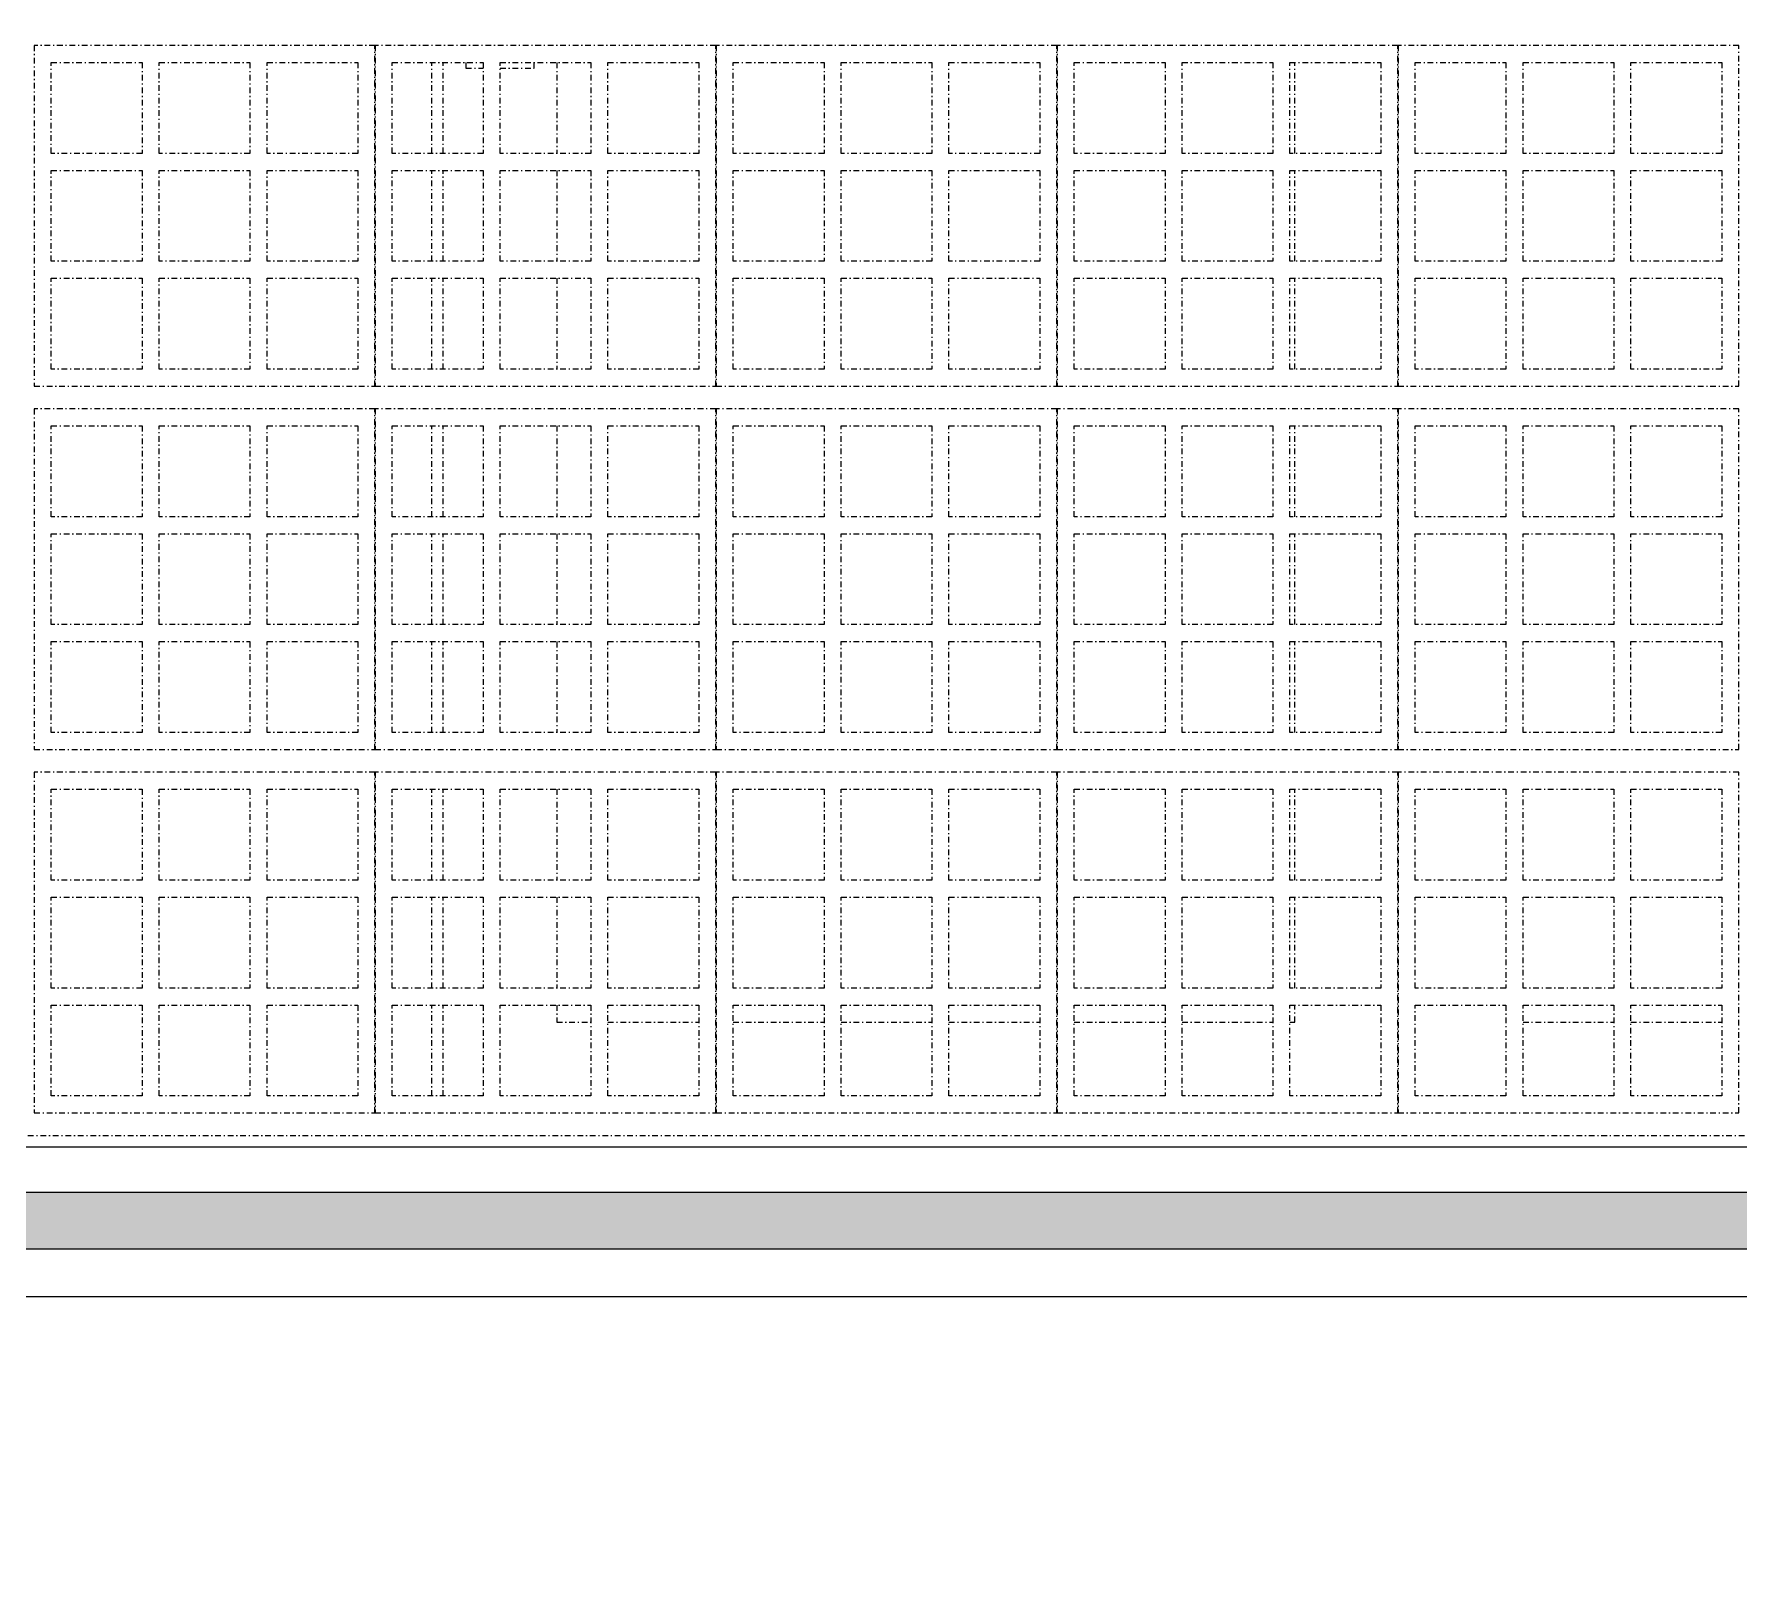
# Model space of a CAD drawing. Header units: metres. Extents: x -1783 to 21505, y -57 to 13660.
# Drawn here: x 12615.2 to 12765.4, y 7274.6 to 7409.6 of the extents above; entities that cross this region are included whole.
import ezdxf

# ---------------------------------------------------------------- set-up
doc = ezdxf.new("R2010")
doc.units = ezdxf.units.M
doc.header["$MEASUREMENT"] = 0
doc.linetypes.add('DASHDOT', pattern=[1, 0.5, -0.25, 0, -0.25])
doc.layers.add('01_F1 FACHADA FRONTAL _1_LAJES.EST_Caneta_No__241', color=7, linetype='Continuous', lineweight=13)
doc.layers.add('01_F1 FACHADA FRONTAL _1_TERRENO.ARQ_Caneta_No__241', color=7, linetype='Continuous', lineweight=13)
for name, color, linetype in [('01_F1 FACHADA FRONTAL _1_TERRENO.ARQ', 7, 'Continuous'), ('cotas', 7, 'Continuous'), ('P03', 7, 'Continuous')]:
    doc.layers.add(name, color=color, linetype=linetype)

msp = doc.modelspace()

# ---------------------------------------------------------------- hatches: boundary and pattern name
at = {"layer": '01_F1 FACHADA FRONTAL _1_TERRENO.ARQ', "linetype": 'Continuous', "lineweight": 0, "true_color": 0x8fbf7f}
msp.add_hatch(color=73, dxfattribs=at).paths.add_polyline_path([(11842.406, 7307.625), (11842.406, 7302.625), (13071.764, 7302.625), (13071.764, 7307.625)])
at = {"layer": 'cotas'}
h = msp.add_hatch(color=7, dxfattribs=at)
h.dxf.hatch_style = 1
h.paths.add_polyline_path([(21504.961, 13659.963), (10304.961, 13659.963), (10304.961, 5739.963), (21504.961, 5739.963)])
h.paths.add_polyline_path([(10571.627, 13593.296), (21371.627, 13593.296), (21371.627, 5806.63), (10571.627, 5806.63)], flags=16)

# ---------------------------------------------------------------- linework, layer by layer
at = {"layer": '01_F1 FACHADA FRONTAL _1_LAJES.EST_Caneta_No__241', "color": 7, "linetype": 'Continuous', "lineweight": 13, "ltscale": 1000}
for p, q in [((13021.764, 7311.625), (12071.764, 7311.625)), ((11991.764, 7298.47), (13021.764, 7298.47))]:
    msp.add_line(p, q, dxfattribs=at)
at = {"layer": '01_F1 FACHADA FRONTAL _1_TERRENO.ARQ_Caneta_No__241', "color": 7, "linetype": 'Continuous', "lineweight": 13, "ltscale": 1000}
for p, q in [((13071.764, 7307.625), (11842.406, 7307.625)), ((13071.764, 7302.625), (11842.406, 7302.625))]:
    msp.add_line(p, q, dxfattribs=at)
at = {"layer": 'P03', "linetype": 'DASHDOT'}
for p, q in [((12645.242, 7408.625), (12615.242, 7408.625)), ((12615.242, 7408.625), (12615.242, 7378.625)), ((12645.242, 7378.625), (12645.242, 7408.625)), ((12675.277, 7408.625), (12645.277, 7408.625)), ((12645.277, 7408.625), (12645.277, 7378.625)), ((12675.277, 7378.625), (12675.277, 7408.625)), ((12705.312, 7408.625), (12675.312, 7408.625)), ((12675.312, 7408.625), (12675.312, 7378.625)), ((12705.312, 7378.625), (12705.312, 7408.625)), ((12735.346, 7408.625), (12705.346, 7408.625)), ((12705.346, 7408.625), (12705.346, 7378.625)), ((12735.346, 7378.625), (12735.346, 7408.625)), ((12765.381, 7408.625), (12735.381, 7408.625)), ((12735.381, 7408.625), (12735.381, 7378.625)), ((12765.381, 7378.625), (12765.381, 7408.625)), ((12616.742, 7399.125), (12616.742, 7407.125)), ((12616.742, 7407.125), (12624.742, 7407.125)), ((12624.742, 7407.125), (12624.742, 7399.125)), ((12626.242, 7399.125), (12626.242, 7407.125)), ((12626.242, 7407.125), (12634.242, 7407.125)), ((12634.242, 7407.125), (12634.242, 7399.125)), ((12635.742, 7399.125), (12635.742, 7407.125)), ((12635.742, 7407.125), (12643.742, 7407.125)), ((12643.742, 7407.125), (12643.742, 7399.125)), ((12646.777, 7399.125), (12646.777, 7407.125)), ((12646.777, 7407.125), (12654.777, 7407.125)), ((12650.268, 7399.125), (12650.268, 7407.125)), ((12651.268, 7399.125), (12651.268, 7407.125)), ((12653.268, 7407.125), (12653.268, 7406.625)), ((12653.268, 7406.625), (12654.777, 7406.625)), ((12654.777, 7407.125), (12654.777, 7399.125)), ((12656.277, 7399.125), (12656.277, 7407.125)), ((12656.277, 7407.125), (12664.277, 7407.125)), ((12656.277, 7406.625), (12659.268, 7406.625)), ((12659.268, 7406.625), (12659.268, 7407.125)), ((12661.268, 7407.125), (12661.268, 7399.125)), ((12664.277, 7407.125), (12664.277, 7399.125)), ((12665.777, 7399.125), (12665.777, 7407.125)), ((12665.777, 7407.125), (12673.777, 7407.125)), ((12673.777, 7407.125), (12673.777, 7399.125)), ((12676.812, 7399.125), (12676.812, 7407.125)), ((12676.812, 7407.125), (12684.812, 7407.125)), ((12684.812, 7407.125), (12684.812, 7399.125)), ((12686.312, 7399.125), (12686.312, 7407.125)), ((12686.312, 7407.125), (12694.312, 7407.125)), ((12694.312, 7407.125), (12694.312, 7399.125)), ((12695.812, 7399.125), (12695.812, 7407.125)), ((12695.812, 7407.125), (12703.812, 7407.125)), ((12703.812, 7407.125), (12703.812, 7399.125)), ((12706.846, 7399.125), (12706.846, 7407.125)), ((12706.846, 7407.125), (12714.846, 7407.125)), ((12714.846, 7407.125), (12714.846, 7399.125)), ((12716.346, 7399.125), (12716.346, 7407.125)), ((12716.346, 7407.125), (12724.346, 7407.125)), ((12724.346, 7407.125), (12724.346, 7399.125)), ((12725.846, 7399.125), (12725.846, 7407.125)), ((12725.846, 7407.125), (12733.846, 7407.125)), ((12726.268, 7399.125), (12726.268, 7407.125)), ((12733.846, 7407.125), (12733.846, 7399.125)), ((12736.881, 7399.125), (12736.881, 7407.125)), ((12736.881, 7407.125), (12744.881, 7407.125)), ((12744.881, 7407.125), (12744.881, 7399.125)), ((12746.381, 7399.125), (12746.381, 7407.125)), ((12746.381, 7407.125), (12754.381, 7407.125)), ((12754.381, 7407.125), (12754.381, 7399.125)), ((12755.881, 7399.125), (12755.881, 7407.125)), ((12755.881, 7407.125), (12763.881, 7407.125)), ((12763.881, 7407.125), (12763.881, 7399.125)), ((12624.742, 7399.125), (12616.742, 7399.125)), ((12634.242, 7399.125), (12626.242, 7399.125)), ((12643.742, 7399.125), (12635.742, 7399.125)), ((12654.777, 7399.125), (12646.777, 7399.125)), ((12664.277, 7399.125), (12656.277, 7399.125)), ((12673.777, 7399.125), (12665.777, 7399.125)), ((12684.812, 7399.125), (12676.812, 7399.125)), ((12694.312, 7399.125), (12686.312, 7399.125)), ((12703.812, 7399.125), (12695.812, 7399.125)), ((12714.846, 7399.125), (12706.846, 7399.125)), ((12724.346, 7399.125), (12716.346, 7399.125)), ((12733.846, 7399.125), (12725.846, 7399.125)), ((12744.881, 7399.125), (12736.881, 7399.125)), ((12754.381, 7399.125), (12746.381, 7399.125)), ((12763.881, 7399.125), (12755.881, 7399.125)), ((12616.742, 7389.625), (12616.742, 7397.625)), ((12616.742, 7397.625), (12624.742, 7397.625)), ((12624.742, 7397.625), (12624.742, 7389.625)), ((12626.242, 7389.625), (12626.242, 7397.625)), ((12626.242, 7397.625), (12634.242, 7397.625)), ((12634.242, 7397.625), (12634.242, 7389.625)), ((12635.742, 7389.625), (12635.742, 7397.625)), ((12635.742, 7397.625), (12643.742, 7397.625)), ((12643.742, 7397.625), (12643.742, 7389.625)), ((12646.777, 7389.625), (12646.777, 7397.625)), ((12646.777, 7397.625), (12654.777, 7397.625)), ((12650.268, 7389.625), (12650.268, 7397.625)), ((12651.268, 7389.625), (12651.268, 7397.625)), ((12654.777, 7397.625), (12654.777, 7389.625)), ((12656.277, 7389.625), (12656.277, 7397.625)), ((12656.277, 7397.625), (12664.277, 7397.625)), ((12661.268, 7397.625), (12661.268, 7389.625)), ((12664.277, 7397.625), (12664.277, 7389.625)), ((12665.777, 7389.625), (12665.777, 7397.625)), ((12665.777, 7397.625), (12673.777, 7397.625)), ((12673.777, 7397.625), (12673.777, 7389.625)), ((12676.812, 7389.625), (12676.812, 7397.625)), ((12676.812, 7397.625), (12684.812, 7397.625)), ((12684.812, 7397.625), (12684.812, 7389.625)), ((12686.312, 7389.625), (12686.312, 7397.625)), ((12686.312, 7397.625), (12694.312, 7397.625)), ((12694.312, 7397.625), (12694.312, 7389.625)), ((12695.812, 7389.625), (12695.812, 7397.625)), ((12695.812, 7397.625), (12703.812, 7397.625)), ((12703.812, 7397.625), (12703.812, 7389.625)), ((12706.846, 7389.625), (12706.846, 7397.625)), ((12706.846, 7397.625), (12714.846, 7397.625)), ((12714.846, 7397.625), (12714.846, 7389.625)), ((12716.346, 7389.625), (12716.346, 7397.625)), ((12716.346, 7397.625), (12724.346, 7397.625)), ((12724.346, 7397.625), (12724.346, 7389.625)), ((12725.846, 7389.625), (12725.846, 7397.625)), ((12725.846, 7397.625), (12733.846, 7397.625)), ((12726.268, 7389.625), (12726.268, 7397.625)), ((12733.846, 7397.625), (12733.846, 7389.625)), ((12736.881, 7389.625), (12736.881, 7397.625)), ((12736.881, 7397.625), (12744.881, 7397.625)), ((12744.881, 7397.625), (12744.881, 7389.625)), ((12746.381, 7389.625), (12746.381, 7397.625)), ((12746.381, 7397.625), (12754.381, 7397.625)), ((12754.381, 7397.625), (12754.381, 7389.625)), ((12755.881, 7389.625), (12755.881, 7397.625)), ((12755.881, 7397.625), (12763.881, 7397.625)), ((12763.881, 7397.625), (12763.881, 7389.625)), ((12624.742, 7389.625), (12616.742, 7389.625)), ((12634.242, 7389.625), (12626.242, 7389.625)), ((12643.742, 7389.625), (12635.742, 7389.625)), ((12654.777, 7389.625), (12646.777, 7389.625)), ((12664.277, 7389.625), (12656.277, 7389.625)), ((12673.777, 7389.625), (12665.777, 7389.625)), ((12684.812, 7389.625), (12676.812, 7389.625)), ((12694.312, 7389.625), (12686.312, 7389.625)), ((12703.812, 7389.625), (12695.812, 7389.625)), ((12714.846, 7389.625), (12706.846, 7389.625)), ((12724.346, 7389.625), (12716.346, 7389.625)), ((12733.846, 7389.625), (12725.846, 7389.625)), ((12744.881, 7389.625), (12736.881, 7389.625)), ((12754.381, 7389.625), (12746.381, 7389.625)), ((12763.881, 7389.625), (12755.881, 7389.625)), ((12616.742, 7380.125), (12616.742, 7388.125)), ((12616.742, 7388.125), (12624.742, 7388.125)), ((12624.742, 7388.125), (12624.742, 7380.125)), ((12626.242, 7380.125), (12626.242, 7388.125)), ((12626.242, 7388.125), (12634.242, 7388.125)), ((12634.242, 7388.125), (12634.242, 7380.125)), ((12635.742, 7380.125), (12635.742, 7388.125)), ((12635.742, 7388.125), (12643.742, 7388.125)), ((12643.742, 7388.125), (12643.742, 7380.125)), ((12646.777, 7380.125), (12646.777, 7388.125)), ((12646.777, 7388.125), (12654.777, 7388.125)), ((12650.268, 7380.125), (12650.268, 7388.125)), ((12651.268, 7380.125), (12651.268, 7388.125)), ((12654.777, 7388.125), (12654.777, 7380.125)), ((12656.277, 7380.125), (12656.277, 7388.125)), ((12656.277, 7388.125), (12664.277, 7388.125)), ((12661.268, 7388.125), (12661.268, 7380.125)), ((12664.277, 7388.125), (12664.277, 7380.125)), ((12665.777, 7380.125), (12665.777, 7388.125)), ((12665.777, 7388.125), (12673.777, 7388.125)), ((12673.777, 7388.125), (12673.777, 7380.125)), ((12676.812, 7380.125), (12676.812, 7388.125)), ((12676.812, 7388.125), (12684.812, 7388.125)), ((12684.812, 7388.125), (12684.812, 7380.125)), ((12686.312, 7380.125), (12686.312, 7388.125)), ((12686.312, 7388.125), (12694.312, 7388.125)), ((12694.312, 7388.125), (12694.312, 7380.125)), ((12695.812, 7380.125), (12695.812, 7388.125)), ((12695.812, 7388.125), (12703.812, 7388.125)), ((12703.812, 7388.125), (12703.812, 7380.125)), ((12706.846, 7380.125), (12706.846, 7388.125)), ((12706.846, 7388.125), (12714.846, 7388.125)), ((12714.846, 7388.125), (12714.846, 7380.125)), ((12716.346, 7380.125), (12716.346, 7388.125)), ((12716.346, 7388.125), (12724.346, 7388.125)), ((12724.346, 7388.125), (12724.346, 7380.125)), ((12725.846, 7380.125), (12725.846, 7388.125)), ((12725.846, 7388.125), (12733.846, 7388.125)), ((12726.268, 7380.125), (12726.268, 7388.125)), ((12733.846, 7388.125), (12733.846, 7380.125)), ((12736.881, 7380.125), (12736.881, 7388.125)), ((12736.881, 7388.125), (12744.881, 7388.125)), ((12744.881, 7388.125), (12744.881, 7380.125)), ((12746.381, 7380.125), (12746.381, 7388.125)), ((12746.381, 7388.125), (12754.381, 7388.125)), ((12754.381, 7388.125), (12754.381, 7380.125)), ((12755.881, 7380.125), (12755.881, 7388.125)), ((12755.881, 7388.125), (12763.881, 7388.125)), ((12763.881, 7388.125), (12763.881, 7380.125)), ((12624.742, 7380.125), (12616.742, 7380.125)), ((12634.242, 7380.125), (12626.242, 7380.125)), ((12643.742, 7380.125), (12635.742, 7380.125)), ((12654.777, 7380.125), (12646.777, 7380.125)), ((12664.277, 7380.125), (12656.277, 7380.125)), ((12673.777, 7380.125), (12665.777, 7380.125)), ((12684.812, 7380.125), (12676.812, 7380.125)), ((12694.312, 7380.125), (12686.312, 7380.125)), ((12703.812, 7380.125), (12695.812, 7380.125)), ((12714.846, 7380.125), (12706.846, 7380.125)), ((12724.346, 7380.125), (12716.346, 7380.125)), ((12733.846, 7380.125), (12725.846, 7380.125)), ((12744.881, 7380.125), (12736.881, 7380.125)), ((12754.381, 7380.125), (12746.381, 7380.125)), ((12763.881, 7380.125), (12755.881, 7380.125)), ((12615.242, 7378.625), (12645.242, 7378.625)), ((12645.277, 7378.625), (12675.277, 7378.625)), ((12675.312, 7378.625), (12705.312, 7378.625)), ((12705.346, 7378.625), (12735.346, 7378.625)), ((12735.381, 7378.625), (12765.381, 7378.625)), ((12645.242, 7376.625), (12615.242, 7376.625)), ((12615.242, 7376.625), (12615.242, 7346.625)), ((12645.242, 7346.625), (12645.242, 7376.625)), ((12675.277, 7376.625), (12645.277, 7376.625)), ((12645.277, 7376.625), (12645.277, 7346.625)), ((12675.277, 7346.625), (12675.277, 7376.625)), ((12705.312, 7376.625), (12675.312, 7376.625)), ((12675.312, 7376.625), (12675.312, 7346.625)), ((12705.312, 7346.625), (12705.312, 7376.625)), ((12735.346, 7376.625), (12705.346, 7376.625)), ((12705.346, 7376.625), (12705.346, 7346.625)), ((12735.346, 7346.625), (12735.346, 7376.625)), ((12765.381, 7376.625), (12735.381, 7376.625)), ((12735.381, 7376.625), (12735.381, 7346.625)), ((12765.381, 7346.625), (12765.381, 7376.625)), ((12616.742, 7367.125), (12616.742, 7375.125)), ((12616.742, 7375.125), (12624.742, 7375.125)), ((12624.742, 7375.125), (12624.742, 7367.125)), ((12626.242, 7367.125), (12626.242, 7375.125)), ((12626.242, 7375.125), (12634.242, 7375.125)), ((12634.242, 7375.125), (12634.242, 7367.125)), ((12635.742, 7367.125), (12635.742, 7375.125)), ((12635.742, 7375.125), (12643.742, 7375.125)), ((12643.742, 7375.125), (12643.742, 7367.125)), ((12646.777, 7367.125), (12646.777, 7375.125)), ((12646.777, 7375.125), (12654.777, 7375.125)), ((12650.268, 7367.125), (12650.268, 7375.125)), ((12651.268, 7367.125), (12651.268, 7375.125)), ((12654.777, 7375.125), (12654.777, 7367.125)), ((12656.277, 7367.125), (12656.277, 7375.125)), ((12656.277, 7375.125), (12664.277, 7375.125)), ((12661.268, 7375.125), (12661.268, 7367.125)), ((12664.277, 7375.125), (12664.277, 7367.125)), ((12665.777, 7367.125), (12665.777, 7375.125)), ((12665.777, 7375.125), (12673.777, 7375.125)), ((12673.777, 7375.125), (12673.777, 7367.125)), ((12676.812, 7367.125), (12676.812, 7375.125)), ((12676.812, 7375.125), (12684.812, 7375.125)), ((12684.812, 7375.125), (12684.812, 7367.125)), ((12686.312, 7367.125), (12686.312, 7375.125)), ((12686.312, 7375.125), (12694.312, 7375.125)), ((12694.312, 7375.125), (12694.312, 7367.125)), ((12695.812, 7367.125), (12695.812, 7375.125)), ((12695.812, 7375.125), (12703.812, 7375.125)), ((12703.812, 7375.125), (12703.812, 7367.125)), ((12706.846, 7367.125), (12706.846, 7375.125)), ((12706.846, 7375.125), (12714.846, 7375.125)), ((12714.846, 7375.125), (12714.846, 7367.125)), ((12716.346, 7367.125), (12716.346, 7375.125)), ((12716.346, 7375.125), (12724.346, 7375.125)), ((12724.346, 7375.125), (12724.346, 7367.125)), ((12725.846, 7367.125), (12725.846, 7375.125)), ((12725.846, 7375.125), (12733.846, 7375.125)), ((12726.268, 7367.125), (12726.268, 7375.125)), ((12733.846, 7375.125), (12733.846, 7367.125)), ((12736.881, 7367.125), (12736.881, 7375.125)), ((12736.881, 7375.125), (12744.881, 7375.125)), ((12744.881, 7375.125), (12744.881, 7367.125)), ((12746.381, 7367.125), (12746.381, 7375.125)), ((12746.381, 7375.125), (12754.381, 7375.125)), ((12754.381, 7375.125), (12754.381, 7367.125)), ((12755.881, 7367.125), (12755.881, 7375.125)), ((12755.881, 7375.125), (12763.881, 7375.125)), ((12763.881, 7375.125), (12763.881, 7367.125)), ((12624.742, 7367.125), (12616.742, 7367.125)), ((12634.242, 7367.125), (12626.242, 7367.125)), ((12643.742, 7367.125), (12635.742, 7367.125)), ((12654.777, 7367.125), (12646.777, 7367.125)), ((12664.277, 7367.125), (12656.277, 7367.125)), ((12673.777, 7367.125), (12665.777, 7367.125)), ((12684.812, 7367.125), (12676.812, 7367.125)), ((12694.312, 7367.125), (12686.312, 7367.125)), ((12703.812, 7367.125), (12695.812, 7367.125)), ((12714.846, 7367.125), (12706.846, 7367.125)), ((12724.346, 7367.125), (12716.346, 7367.125)), ((12733.846, 7367.125), (12725.846, 7367.125)), ((12744.881, 7367.125), (12736.881, 7367.125)), ((12754.381, 7367.125), (12746.381, 7367.125)), ((12763.881, 7367.125), (12755.881, 7367.125)), ((12616.742, 7357.625), (12616.742, 7365.625)), ((12616.742, 7365.625), (12624.742, 7365.625)), ((12624.742, 7365.625), (12624.742, 7357.625)), ((12626.242, 7357.625), (12626.242, 7365.625)), ((12626.242, 7365.625), (12634.242, 7365.625)), ((12634.242, 7365.625), (12634.242, 7357.625)), ((12635.742, 7357.625), (12635.742, 7365.625)), ((12635.742, 7365.625), (12643.742, 7365.625)), ((12643.742, 7365.625), (12643.742, 7357.625)), ((12646.777, 7357.625), (12646.777, 7365.625)), ((12646.777, 7365.625), (12654.777, 7365.625)), ((12650.268, 7357.625), (12650.268, 7365.625)), ((12651.268, 7357.625), (12651.268, 7365.625)), ((12654.777, 7365.625), (12654.777, 7357.625)), ((12656.277, 7357.625), (12656.277, 7365.625)), ((12656.277, 7365.625), (12664.277, 7365.625)), ((12661.268, 7365.625), (12661.268, 7357.625)), ((12664.277, 7365.625), (12664.277, 7357.625)), ((12665.777, 7357.625), (12665.777, 7365.625)), ((12665.777, 7365.625), (12673.777, 7365.625)), ((12673.777, 7365.625), (12673.777, 7357.625)), ((12676.812, 7357.625), (12676.812, 7365.625)), ((12676.812, 7365.625), (12684.812, 7365.625)), ((12684.812, 7365.625), (12684.812, 7357.625)), ((12686.312, 7357.625), (12686.312, 7365.625)), ((12686.312, 7365.625), (12694.312, 7365.625)), ((12694.312, 7365.625), (12694.312, 7357.625)), ((12695.812, 7357.625), (12695.812, 7365.625)), ((12695.812, 7365.625), (12703.812, 7365.625)), ((12703.812, 7365.625), (12703.812, 7357.625)), ((12706.846, 7357.625), (12706.846, 7365.625)), ((12706.846, 7365.625), (12714.846, 7365.625)), ((12714.846, 7365.625), (12714.846, 7357.625)), ((12716.346, 7357.625), (12716.346, 7365.625)), ((12716.346, 7365.625), (12724.346, 7365.625)), ((12724.346, 7365.625), (12724.346, 7357.625)), ((12725.846, 7357.625), (12725.846, 7365.625)), ((12725.846, 7365.625), (12733.846, 7365.625)), ((12726.268, 7357.625), (12726.268, 7365.625)), ((12733.846, 7365.625), (12733.846, 7357.625)), ((12736.881, 7357.625), (12736.881, 7365.625)), ((12736.881, 7365.625), (12744.881, 7365.625)), ((12744.881, 7365.625), (12744.881, 7357.625)), ((12746.381, 7357.625), (12746.381, 7365.625)), ((12746.381, 7365.625), (12754.381, 7365.625)), ((12754.381, 7365.625), (12754.381, 7357.625)), ((12755.881, 7357.625), (12755.881, 7365.625)), ((12755.881, 7365.625), (12763.881, 7365.625)), ((12763.881, 7365.625), (12763.881, 7357.625)), ((12624.742, 7357.625), (12616.742, 7357.625)), ((12634.242, 7357.625), (12626.242, 7357.625)), ((12643.742, 7357.625), (12635.742, 7357.625)), ((12654.777, 7357.625), (12646.777, 7357.625)), ((12664.277, 7357.625), (12656.277, 7357.625)), ((12673.777, 7357.625), (12665.777, 7357.625)), ((12684.812, 7357.625), (12676.812, 7357.625)), ((12694.312, 7357.625), (12686.312, 7357.625)), ((12703.812, 7357.625), (12695.812, 7357.625)), ((12714.846, 7357.625), (12706.846, 7357.625)), ((12724.346, 7357.625), (12716.346, 7357.625)), ((12733.846, 7357.625), (12725.846, 7357.625)), ((12744.881, 7357.625), (12736.881, 7357.625)), ((12754.381, 7357.625), (12746.381, 7357.625)), ((12763.881, 7357.625), (12755.881, 7357.625)), ((12616.742, 7348.125), (12616.742, 7356.125)), ((12616.742, 7356.125), (12624.742, 7356.125)), ((12624.742, 7356.125), (12624.742, 7348.125)), ((12626.242, 7348.125), (12626.242, 7356.125)), ((12626.242, 7356.125), (12634.242, 7356.125)), ((12634.242, 7356.125), (12634.242, 7348.125)), ((12635.742, 7348.125), (12635.742, 7356.125)), ((12635.742, 7356.125), (12643.742, 7356.125)), ((12643.742, 7356.125), (12643.742, 7348.125)), ((12646.777, 7348.125), (12646.777, 7356.125)), ((12646.777, 7356.125), (12654.777, 7356.125)), ((12650.268, 7348.125), (12650.268, 7356.125)), ((12651.268, 7348.125), (12651.268, 7356.125)), ((12654.777, 7356.125), (12654.777, 7348.125)), ((12656.277, 7348.125), (12656.277, 7356.125)), ((12656.277, 7356.125), (12664.277, 7356.125)), ((12661.268, 7356.125), (12661.268, 7348.125)), ((12664.277, 7356.125), (12664.277, 7348.125)), ((12665.777, 7348.125), (12665.777, 7356.125)), ((12665.777, 7356.125), (12673.777, 7356.125)), ((12673.777, 7356.125), (12673.777, 7348.125)), ((12676.812, 7348.125), (12676.812, 7356.125)), ((12676.812, 7356.125), (12684.812, 7356.125)), ((12684.812, 7356.125), (12684.812, 7348.125)), ((12686.312, 7348.125), (12686.312, 7356.125)), ((12686.312, 7356.125), (12694.312, 7356.125)), ((12694.312, 7356.125), (12694.312, 7348.125)), ((12695.812, 7348.125), (12695.812, 7356.125)), ((12695.812, 7356.125), (12703.812, 7356.125)), ((12703.812, 7356.125), (12703.812, 7348.125)), ((12706.846, 7348.125), (12706.846, 7356.125)), ((12706.846, 7356.125), (12714.846, 7356.125)), ((12714.846, 7356.125), (12714.846, 7348.125)), ((12716.346, 7348.125), (12716.346, 7356.125)), ((12716.346, 7356.125), (12724.346, 7356.125)), ((12724.346, 7356.125), (12724.346, 7348.125)), ((12725.846, 7348.125), (12725.846, 7356.125)), ((12725.846, 7356.125), (12733.846, 7356.125)), ((12726.268, 7348.125), (12726.268, 7356.125)), ((12733.846, 7356.125), (12733.846, 7348.125)), ((12736.881, 7348.125), (12736.881, 7356.125)), ((12736.881, 7356.125), (12744.881, 7356.125)), ((12744.881, 7356.125), (12744.881, 7348.125)), ((12746.381, 7348.125), (12746.381, 7356.125)), ((12746.381, 7356.125), (12754.381, 7356.125)), ((12754.381, 7356.125), (12754.381, 7348.125)), ((12755.881, 7348.125), (12755.881, 7356.125)), ((12755.881, 7356.125), (12763.881, 7356.125)), ((12763.881, 7356.125), (12763.881, 7348.125)), ((12624.742, 7348.125), (12616.742, 7348.125)), ((12634.242, 7348.125), (12626.242, 7348.125)), ((12643.742, 7348.125), (12635.742, 7348.125)), ((12654.777, 7348.125), (12646.777, 7348.125)), ((12664.277, 7348.125), (12656.277, 7348.125)), ((12673.777, 7348.125), (12665.777, 7348.125)), ((12684.812, 7348.125), (12676.812, 7348.125)), ((12694.312, 7348.125), (12686.312, 7348.125)), ((12703.812, 7348.125), (12695.812, 7348.125)), ((12714.846, 7348.125), (12706.846, 7348.125)), ((12724.346, 7348.125), (12716.346, 7348.125)), ((12733.846, 7348.125), (12725.846, 7348.125)), ((12744.881, 7348.125), (12736.881, 7348.125)), ((12754.381, 7348.125), (12746.381, 7348.125)), ((12763.881, 7348.125), (12755.881, 7348.125)), ((12615.242, 7346.625), (12645.242, 7346.625)), ((12645.277, 7346.625), (12675.277, 7346.625)), ((12675.312, 7346.625), (12705.312, 7346.625)), ((12705.346, 7346.625), (12735.346, 7346.625)), ((12735.381, 7346.625), (12765.381, 7346.625)), ((12645.242, 7344.625), (12615.242, 7344.625)), ((12615.242, 7344.625), (12615.242, 7314.625)), ((12645.242, 7314.625), (12645.242, 7344.625)), ((12675.277, 7344.625), (12645.277, 7344.625)), ((12645.277, 7344.625), (12645.277, 7314.625)), ((12675.277, 7314.625), (12675.277, 7344.625)), ((12705.312, 7344.625), (12675.312, 7344.625)), ((12675.312, 7344.625), (12675.312, 7314.625)), ((12705.312, 7314.625), (12705.312, 7344.625)), ((12735.346, 7344.625), (12705.346, 7344.625)), ((12705.346, 7344.625), (12705.346, 7314.625)), ((12735.346, 7314.625), (12735.346, 7344.625)), ((12765.381, 7344.625), (12735.381, 7344.625)), ((12735.381, 7344.625), (12735.381, 7314.625)), ((12765.381, 7314.625), (12765.381, 7344.625)), ((12616.742, 7335.125), (12616.742, 7343.125)), ((12616.742, 7343.125), (12624.742, 7343.125)), ((12624.742, 7343.125), (12624.742, 7335.125)), ((12626.242, 7335.125), (12626.242, 7343.125)), ((12626.242, 7343.125), (12634.242, 7343.125)), ((12634.242, 7343.125), (12634.242, 7335.125)), ((12635.742, 7335.125), (12635.742, 7343.125)), ((12635.742, 7343.125), (12643.742, 7343.125)), ((12643.742, 7343.125), (12643.742, 7335.125)), ((12646.777, 7335.125), (12646.777, 7343.125)), ((12646.777, 7343.125), (12654.777, 7343.125)), ((12650.268, 7335.125), (12650.268, 7343.125)), ((12651.268, 7335.125), (12651.268, 7343.125)), ((12654.777, 7343.125), (12654.777, 7335.125)), ((12656.277, 7335.125), (12656.277, 7343.125)), ((12656.277, 7343.125), (12664.277, 7343.125)), ((12661.268, 7343.125), (12661.268, 7335.125)), ((12664.277, 7343.125), (12664.277, 7335.125)), ((12665.777, 7335.125), (12665.777, 7343.125)), ((12665.777, 7343.125), (12673.777, 7343.125)), ((12673.777, 7343.125), (12673.777, 7335.125)), ((12676.812, 7335.125), (12676.812, 7343.125)), ((12676.812, 7343.125), (12684.812, 7343.125)), ((12684.812, 7343.125), (12684.812, 7335.125)), ((12686.312, 7335.125), (12686.312, 7343.125)), ((12686.312, 7343.125), (12694.312, 7343.125)), ((12694.312, 7343.125), (12694.312, 7335.125)), ((12695.812, 7335.125), (12695.812, 7343.125)), ((12695.812, 7343.125), (12703.812, 7343.125)), ((12703.812, 7343.125), (12703.812, 7335.125)), ((12706.846, 7335.125), (12706.846, 7343.125)), ((12706.846, 7343.125), (12714.846, 7343.125)), ((12714.846, 7343.125), (12714.846, 7335.125)), ((12716.346, 7335.125), (12716.346, 7343.125)), ((12716.346, 7343.125), (12724.346, 7343.125)), ((12724.346, 7343.125), (12724.346, 7335.125)), ((12725.846, 7335.125), (12725.846, 7343.125)), ((12725.846, 7343.125), (12733.846, 7343.125)), ((12726.268, 7335.125), (12726.268, 7343.125)), ((12733.846, 7343.125), (12733.846, 7335.125)), ((12736.881, 7335.125), (12736.881, 7343.125)), ((12736.881, 7343.125), (12744.881, 7343.125)), ((12744.881, 7343.125), (12744.881, 7335.125)), ((12746.381, 7335.125), (12746.381, 7343.125)), ((12746.381, 7343.125), (12754.381, 7343.125)), ((12754.381, 7343.125), (12754.381, 7335.125)), ((12755.881, 7335.125), (12755.881, 7343.125)), ((12755.881, 7343.125), (12763.881, 7343.125)), ((12763.881, 7343.125), (12763.881, 7335.125)), ((12624.742, 7335.125), (12616.742, 7335.125)), ((12634.242, 7335.125), (12626.242, 7335.125)), ((12643.742, 7335.125), (12635.742, 7335.125)), ((12654.777, 7335.125), (12646.777, 7335.125)), ((12664.277, 7335.125), (12656.277, 7335.125)), ((12673.777, 7335.125), (12665.777, 7335.125)), ((12684.812, 7335.125), (12676.812, 7335.125)), ((12694.312, 7335.125), (12686.312, 7335.125)), ((12703.812, 7335.125), (12695.812, 7335.125)), ((12714.846, 7335.125), (12706.846, 7335.125)), ((12724.346, 7335.125), (12716.346, 7335.125)), ((12733.846, 7335.125), (12725.846, 7335.125)), ((12744.881, 7335.125), (12736.881, 7335.125)), ((12754.381, 7335.125), (12746.381, 7335.125)), ((12763.881, 7335.125), (12755.881, 7335.125)), ((12616.742, 7325.625), (12616.742, 7333.625)), ((12616.742, 7333.625), (12624.742, 7333.625)), ((12624.742, 7333.625), (12624.742, 7325.625)), ((12626.242, 7325.625), (12626.242, 7333.625)), ((12626.242, 7333.625), (12634.242, 7333.625)), ((12634.242, 7333.625), (12634.242, 7325.625)), ((12635.742, 7325.625), (12635.742, 7333.625)), ((12635.742, 7333.625), (12643.742, 7333.625)), ((12643.742, 7333.625), (12643.742, 7325.625)), ((12646.777, 7325.625), (12646.777, 7333.625)), ((12646.777, 7333.625), (12654.777, 7333.625)), ((12650.268, 7325.625), (12650.268, 7333.625)), ((12651.268, 7325.625), (12651.268, 7333.625)), ((12654.777, 7333.625), (12654.777, 7325.625)), ((12656.277, 7325.625), (12656.277, 7333.625)), ((12656.277, 7333.625), (12664.277, 7333.625)), ((12661.268, 7333.625), (12661.268, 7325.625)), ((12664.277, 7333.625), (12664.277, 7325.625)), ((12665.777, 7325.625), (12665.777, 7333.625)), ((12665.777, 7333.625), (12673.777, 7333.625)), ((12673.777, 7333.625), (12673.777, 7325.625)), ((12676.812, 7325.625), (12676.812, 7333.625)), ((12676.812, 7333.625), (12684.812, 7333.625)), ((12684.812, 7333.625), (12684.812, 7325.625)), ((12686.312, 7325.625), (12686.312, 7333.625)), ((12686.312, 7333.625), (12694.312, 7333.625)), ((12694.312, 7333.625), (12694.312, 7325.625)), ((12695.812, 7325.625), (12695.812, 7333.625)), ((12695.812, 7333.625), (12703.812, 7333.625)), ((12703.812, 7333.625), (12703.812, 7325.625)), ((12706.846, 7325.625), (12706.846, 7333.625)), ((12706.846, 7333.625), (12714.846, 7333.625)), ((12714.846, 7333.625), (12714.846, 7325.625)), ((12716.346, 7325.625), (12716.346, 7333.625)), ((12716.346, 7333.625), (12724.346, 7333.625)), ((12724.346, 7333.625), (12724.346, 7325.625)), ((12725.846, 7325.625), (12725.846, 7333.625)), ((12725.846, 7333.625), (12733.846, 7333.625)), ((12726.268, 7325.625), (12726.268, 7333.625)), ((12733.846, 7333.625), (12733.846, 7325.625)), ((12736.881, 7325.625), (12736.881, 7333.625)), ((12736.881, 7333.625), (12744.881, 7333.625)), ((12744.881, 7333.625), (12744.881, 7325.625)), ((12746.381, 7325.625), (12746.381, 7333.625)), ((12746.381, 7333.625), (12754.381, 7333.625)), ((12754.381, 7333.625), (12754.381, 7325.625)), ((12755.881, 7325.625), (12755.881, 7333.625)), ((12755.881, 7333.625), (12763.881, 7333.625)), ((12763.881, 7333.625), (12763.881, 7325.625)), ((12624.742, 7325.625), (12616.742, 7325.625)), ((12634.242, 7325.625), (12626.242, 7325.625)), ((12643.742, 7325.625), (12635.742, 7325.625)), ((12654.777, 7325.625), (12646.777, 7325.625)), ((12664.277, 7325.625), (12656.277, 7325.625)), ((12673.777, 7325.625), (12665.777, 7325.625)), ((12684.812, 7325.625), (12676.812, 7325.625)), ((12694.312, 7325.625), (12686.312, 7325.625)), ((12703.812, 7325.625), (12695.812, 7325.625)), ((12714.846, 7325.625), (12706.846, 7325.625)), ((12724.346, 7325.625), (12716.346, 7325.625)), ((12733.846, 7325.625), (12725.846, 7325.625)), ((12744.881, 7325.625), (12736.881, 7325.625)), ((12754.381, 7325.625), (12746.381, 7325.625)), ((12763.881, 7325.625), (12755.881, 7325.625)), ((12616.742, 7316.125), (12616.742, 7324.125)), ((12616.742, 7324.125), (12624.742, 7324.125)), ((12624.742, 7324.125), (12624.742, 7316.125)), ((12626.242, 7316.125), (12626.242, 7324.125)), ((12626.242, 7324.125), (12634.242, 7324.125)), ((12634.242, 7324.125), (12634.242, 7316.125)), ((12635.742, 7316.125), (12635.742, 7324.125)), ((12635.742, 7324.125), (12643.742, 7324.125)), ((12643.742, 7324.125), (12643.742, 7316.125)), ((12646.777, 7316.125), (12646.777, 7324.125)), ((12646.777, 7324.125), (12654.777, 7324.125)), ((12650.268, 7316.125), (12650.268, 7324.125)), ((12651.268, 7316.125), (12651.268, 7324.125)), ((12654.777, 7324.125), (12654.777, 7316.125)), ((12656.277, 7316.125), (12656.277, 7324.125)), ((12656.277, 7324.125), (12664.277, 7324.125)), ((12661.268, 7324.125), (12661.268, 7322.625)), ((12664.277, 7324.125), (12664.277, 7316.125)), ((12665.777, 7316.125), (12665.777, 7324.125)), ((12665.777, 7324.125), (12673.777, 7324.125)), ((12673.777, 7324.125), (12673.777, 7316.125)), ((12676.812, 7316.125), (12676.812, 7324.125)), ((12676.812, 7324.125), (12684.812, 7324.125)), ((12684.812, 7324.125), (12684.812, 7316.125)), ((12686.312, 7316.125), (12686.312, 7324.125)), ((12686.312, 7324.125), (12694.312, 7324.125)), ((12694.312, 7324.125), (12694.312, 7316.125)), ((12695.812, 7316.125), (12695.812, 7324.125)), ((12695.812, 7324.125), (12703.812, 7324.125)), ((12703.812, 7324.125), (12703.812, 7316.125)), ((12706.846, 7316.125), (12706.846, 7324.125)), ((12706.846, 7324.125), (12714.846, 7324.125)), ((12714.846, 7324.125), (12714.846, 7316.125)), ((12716.346, 7316.125), (12716.346, 7324.125)), ((12716.346, 7324.125), (12724.346, 7324.125)), ((12724.346, 7324.125), (12724.346, 7316.125)), ((12725.846, 7316.125), (12725.846, 7324.125)), ((12725.846, 7324.125), (12733.846, 7324.125)), ((12726.268, 7322.625), (12726.268, 7324.125)), ((12733.846, 7324.125), (12733.846, 7316.125)), ((12736.881, 7316.125), (12736.881, 7324.125)), ((12736.881, 7324.125), (12744.881, 7324.125)), ((12744.881, 7324.125), (12744.881, 7316.125)), ((12746.381, 7316.125), (12746.381, 7324.125)), ((12746.381, 7324.125), (12754.381, 7324.125)), ((12754.381, 7324.125), (12754.381, 7316.125)), ((12755.881, 7316.125), (12755.881, 7324.125)), ((12755.881, 7324.125), (12763.881, 7324.125)), ((12763.881, 7324.125), (12763.881, 7316.125)), ((12661.268, 7322.625), (12664.277, 7322.625)), ((12665.777, 7322.625), (12673.777, 7322.625)), ((12676.812, 7322.625), (12684.812, 7322.625)), ((12686.312, 7322.625), (12694.312, 7322.625)), ((12695.812, 7322.625), (12703.812, 7322.625)), ((12706.846, 7322.625), (12714.846, 7322.625)), ((12716.346, 7322.625), (12724.346, 7322.625)), ((12725.846, 7322.625), (12726.268, 7322.625)), ((12746.381, 7322.625), (12754.381, 7322.625)), ((12755.881, 7322.625), (12763.881, 7322.625)), ((12624.742, 7316.125), (12616.742, 7316.125)), ((12634.242, 7316.125), (12626.242, 7316.125)), ((12643.742, 7316.125), (12635.742, 7316.125)), ((12654.777, 7316.125), (12646.777, 7316.125)), ((12664.277, 7316.125), (12656.277, 7316.125)), ((12673.777, 7316.125), (12665.777, 7316.125)), ((12684.812, 7316.125), (12676.812, 7316.125)), ((12694.312, 7316.125), (12686.312, 7316.125)), ((12703.812, 7316.125), (12695.812, 7316.125)), ((12714.846, 7316.125), (12706.846, 7316.125)), ((12724.346, 7316.125), (12716.346, 7316.125)), ((12733.846, 7316.125), (12725.846, 7316.125)), ((12744.881, 7316.125), (12736.881, 7316.125)), ((12754.381, 7316.125), (12746.381, 7316.125)), ((12763.881, 7316.125), (12755.881, 7316.125)), ((12615.242, 7314.625), (12645.242, 7314.625)), ((12645.277, 7314.625), (12675.277, 7314.625)), ((12675.312, 7314.625), (12705.312, 7314.625)), ((12705.346, 7314.625), (12735.346, 7314.625)), ((12735.381, 7314.625), (12765.381, 7314.625)), ((12074.58, 7312.625), (13021.764, 7312.625))]:
    msp.add_line(p, q, dxfattribs=at)

doc.saveas('drawing.dxf')
